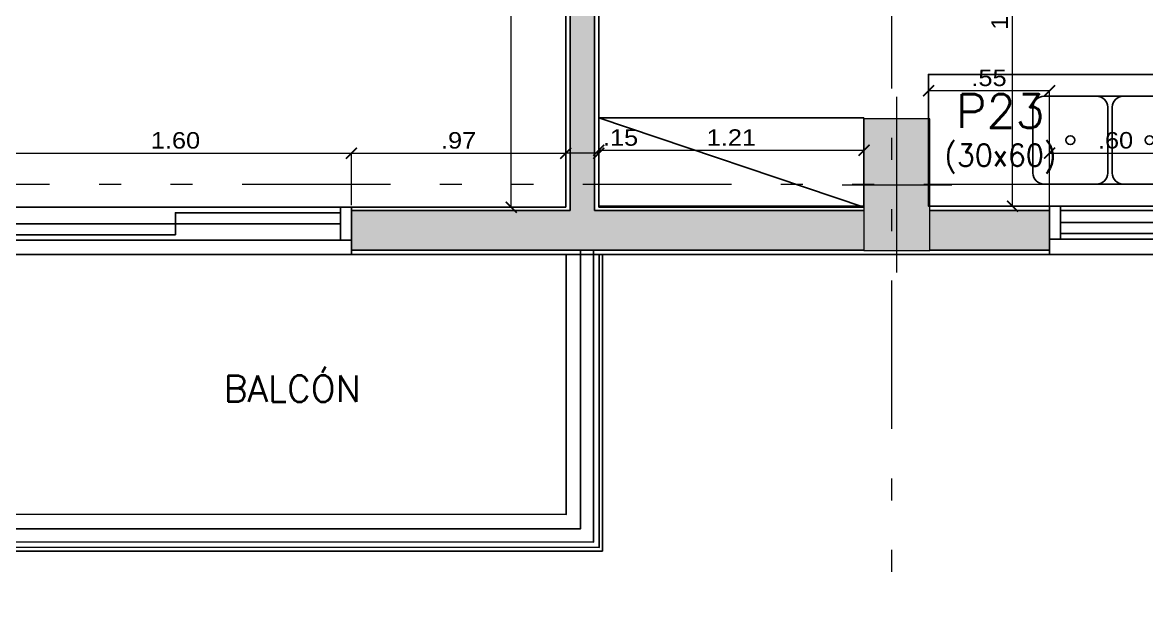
# Model space of a CAD drawing. Header units: metres. Extents: x 219 to 707, y -561 to -17.
# Drawn here: x 342.57 to 347.68, y -235.94 to -233.29 of the extents above; entities that cross this region are included whole.
import ezdxf
from ezdxf.enums import TextEntityAlignment as Align

# ---------------------------------------------------------------- set-up
doc = ezdxf.new("R2010")
doc.units = ezdxf.units.M
doc.linetypes.add('CYPE_RAYAPUNTOPUNTO', pattern=[0.45, 0.225, -0.075, 0, -0.075, 0, -0.075])
for name, color, linetype in [('A-Aberturas', 2, 'Continuous'), ('A-Balcon', 1, 'Continuous'), ('A-Equipamiento fijo', 253, 'Continuous'), ('A-Muros', 4, 'Continuous'), ('A-Revoques', 1, 'Continuous'), ('A-Texto', 3, 'Continuous'), ('Dr Ejes en bloque', 4, 'Continuous'), ('TCOTA', 1, 'Continuous')]:
    doc.layers.add(name, color=color, linetype=linetype)
for name, color, linetype, lineweight in [('COTAS_REPLANTEO', 7, 'CYPE_RAYAPUNTOPUNTO', 0), ('PILAR_DIM', 253, 'Continuous', 0), ('PILAR_EJES', 1, 'Continuous', 0), ('PILAR_HORMIGON', 5, 'Continuous', 20), ('PILAR_REF', 253, 'Continuous', 0)]:
    doc.layers.add(name, color=color, linetype=linetype, lineweight=lineweight)
doc.layers.add('M3- Muro Hueco 15', color=113, linetype='Continuous', transparency=0.7)
doc.layers.add('M4-Muro Hueco 22', color=42, linetype='Continuous', transparency=0.5)
doc.styles.add('1-50', font='arial.ttf', dxfattribs={"width": 1.1, "height": 0.075})
doc.styles.add('CYPETXT', font='romans', dxfattribs={"height": 0.2})
doc.styles.add('T12', font='romans.shx', dxfattribs={"height": 0.12})
doc.dimstyles.new('1-50', dxfattribs={"dimscale": 0, "dimtxt": 0.075, "dimasz": 0.05, "dimexe": 0, "dimexo": 0.025, "dimgap": 0.02, "dimtad": 1, "dimzin": 4, "dimdsep": 46, "dimtxsty": '1-50', "dimblk": 'ARCHTICK', "dimcen": 0.09, "dimclrd": 256, "dimclre": 8, "dimclrt": 2, "dimadec": 0, "dimazin": 3, "dimtfac": 1, "dimtofl": 0, "dimtmove": 2, "dimatfit": 3, "dimldrblk": 'OPEN90', "dimfxl": 1, "dimtolj": 1, "dimtzin": 0, "dimlwd": 18, "dimlwe": 18, "dimarcsym": 0})

# ---------------------------------------------------------------- blocks, each defined once
blk = doc.blocks.new('A$Ce7407af1')
for points in [[(-0.55, 0.15), (-0.55, 0), (-0.6, 0), (-0.6, 0.15), (-0.55, 0.15)], [(0, 0.15), (0, 0), (-0.05, 0), (-0.05, 0.15), (0, 0.15)]]:
    blk.add_lwpolyline(points)
for points in [[(-0.55, 0.15), (-0.55, 0), (-0.05, 0), (-0.05, 0.15)], [(-0.55, 0.025), (-0.05, 0.025), (-0.05, 0.075), (-0.55, 0.075)]]:
    blk.add_lwpolyline(points, close=True)
blk = doc.blocks.new('Lpd')
at = {"linetype": 'Continuous'}
for p, q in [((-0.06, 0.2), (-0.3, 0.2)), ((0.06, 0.2), (-0.06, 0.2)), ((0.3, 0.2), (0.06, 0.2)), ((-0.35, 0.15), (-0.35, -0.15)), ((-0.01, 0.15), (-0.01, -0.15)), ((0.01, 0.15), (0.01, -0.15)), ((0.35, -0.15), (0.35, 0.15)), ((-0.3, -0.2), (-0.06, -0.2)), ((0.06, -0.2), (-0.06, -0.2)), ((0.06, -0.2), (0.3, -0.2))]:
    blk.add_line(p, q, dxfattribs=at)
for centre in [(-0.18, 0), (0.18, 0)]:
    blk.add_circle(centre, 0.02)
for centre, start, end in [((-0.3, 0.15), 90, 180), ((-0.06, 0.15), 0, 90), ((0.06, 0.15), 90, 180), ((0.3, 0.15), 0, 90), ((-0.3, -0.15), 180, 270), ((-0.06, -0.15), 270, 0), ((0.06, -0.15), 180, 270), ((0.3, -0.15), 270, 0)]:
    blk.add_arc(centre, 0.05, start, end, dxfattribs=at)
blk.add_point((0, 0))
blk = doc.blocks.new('A$Cdcc540ea')
for points in [[(-0.15, -0.1), (0, -0.1), (0, -0.15), (-0.15, -0.15), (-0.15, -0.1)], [(-0.15, -1.65), (0, -1.65), (0, -1.7), (-0.15, -1.7), (-0.15, -1.65)]]:
    blk.add_lwpolyline(points)
at = {"color": 1}
blk.add_lwpolyline([(-0.15, -1.65), (0, -1.65), (0, -0.15), (-0.15, -0.15)], close=True, dxfattribs=at)
for points in [[(-0.075, -0.9), (-0.075, -0.15), (-0.125, -0.15), (-0.125, -0.9)], [(-0.025, -1.65), (-0.025, -0.9), (-0.075, -0.9), (-0.075, -1.65)]]:
    blk.add_lwpolyline(points, close=True)
blk = doc.blocks.new('_ArchTick')
at = {"color": 0, "linetype": 'ByBlock', "const_width": 0.15}
blk.add_lwpolyline([(-0.5, -0.5), (0.5, 0.5)], dxfattribs=at)
blk = doc.blocks.new('*D571')
at = {"layer": 'Defpoints', "color": 0, "transparency": 16777216}
for p in [(347.8384, -233.8827), (347.2384, -234.1438), (347.8384, -234.1438)]:
    blk.add_point(p, dxfattribs=at)
at = {"layer": 'TCOTA', "color": 8, "lineweight": 18, "transparency": 16777216}
for p, q in [((347.2384, -234.1188), (347.2384, -233.8827)), ((347.8384, -234.1188), (347.8384, -233.8827))]:
    blk.add_line(p, q, dxfattribs=at)
at = {"layer": 'TCOTA', "lineweight": 18, "transparency": 16777216}
blk.add_line((347.2384, -233.8827), (347.8384, -233.8827), dxfattribs=at)
at = {"layer": 'TCOTA', "lineweight": 18, "transparency": 16777216, "xscale": 0.05, "yscale": 0.05, "zscale": 0.05, "rotation": 180}
blk.add_blockref('_ArchTick', (347.2384, -233.8827), dxfattribs=at)
at = {"layer": 'TCOTA', "lineweight": 18, "transparency": 16777216, "xscale": 0.05, "yscale": 0.05, "zscale": 0.05}
blk.add_blockref('_ArchTick', (347.8384, -233.8827), dxfattribs=at)
at = {"layer": 'TCOTA', "color": 2, "transparency": 16777216, "insert": (347.5384, -233.8244), "char_height": 0.075, "attachment_point": 5, "style": '1-50'}
blk.add_mtext('\\A1;.60', dxfattribs=at)
blk = doc.blocks.new('_Open90')
at = {"color": 0, "linetype": 'ByBlock', "lineweight": -2}
for p, q in [((0, 0), (-1, 0)), ((-0.5, 0.5), (0, 0)), ((0, 0), (-0.5, -0.5))]:
    blk.add_line(p, q, dxfattribs=at)
blk = doc.blocks.new('*D689')
at = {"layer": 'Defpoints', "color": 0, "transparency": 16777216}
for p in [(346.6876, -233.5984), (346.6876, -233.8595), (347.2384, -234.1438)]:
    blk.add_point(p, dxfattribs=at)
at = {"layer": 'TCOTA', "color": 8, "lineweight": 18, "transparency": 16777216}
for p, q in [((346.6876, -233.8345), (346.6876, -233.5984)), ((347.2384, -234.1188), (347.2384, -233.5984))]:
    blk.add_line(p, q, dxfattribs=at)
at = {"layer": 'TCOTA', "lineweight": 18, "transparency": 16777216}
blk.add_line((347.2384, -233.5984), (346.6876, -233.5984), dxfattribs=at)
at = {"layer": 'TCOTA', "lineweight": 18, "transparency": 16777216, "xscale": 0.05, "yscale": 0.05, "zscale": 0.05, "rotation": 180}
blk.add_blockref('_ArchTick', (346.6876, -233.5984), dxfattribs=at)
at = {"layer": 'TCOTA', "lineweight": 18, "transparency": 16777216, "xscale": 0.05, "yscale": 0.05, "zscale": 0.05}
blk.add_blockref('_ArchTick', (347.2384, -233.5984), dxfattribs=at)
at = {"layer": 'TCOTA', "color": 2, "transparency": 16777216, "insert": (346.963, -233.5402), "char_height": 0.075, "attachment_point": 5, "style": '1-50'}
blk.add_mtext('\\A1;.55', dxfattribs=at)
blk = doc.blocks.new('*D572')
at = {"layer": 'Defpoints', "color": 0, "transparency": 16777216}
for p in [(345.1883, -233.8687), (346.3945, -233.8691), (346.3945, -233.8827)]:
    blk.add_point(p, dxfattribs=at)
at = {"layer": 'TCOTA', "color": 8, "lineweight": 18, "transparency": 16777216}
for p, q in [((345.1883, -233.8937), (345.1883, -233.8691)), ((346.3945, -233.8577), (346.3945, -233.8691))]:
    blk.add_line(p, q, dxfattribs=at)
at = {"layer": 'TCOTA', "lineweight": 18, "transparency": 16777216}
blk.add_line((345.1883, -233.8691), (346.3945, -233.8691), dxfattribs=at)
at = {"layer": 'TCOTA', "lineweight": 18, "transparency": 16777216, "xscale": 0.05, "yscale": 0.05, "zscale": 0.05, "rotation": 180}
blk.add_blockref('_ArchTick', (345.1883, -233.8691), dxfattribs=at)
at = {"layer": 'TCOTA', "lineweight": 18, "transparency": 16777216, "xscale": 0.05, "yscale": 0.05, "zscale": 0.05}
blk.add_blockref('_ArchTick', (346.3945, -233.8691), dxfattribs=at)
at = {"layer": 'TCOTA', "color": 2, "transparency": 16777216, "insert": (345.7914, -233.8114), "char_height": 0.075, "attachment_point": 5, "style": '1-50'}
blk.add_mtext('\\A1;1.21', dxfattribs=at)
blk = doc.blocks.new('*D573')
at = {"layer": 'Defpoints', "color": 0, "transparency": 16777216}
for p in [(345.0383, -233.869), (345.0383, -233.8831), (345.1883, -233.8831)]:
    blk.add_point(p, dxfattribs=at)
at = {"layer": 'TCOTA', "color": 8, "lineweight": 18, "transparency": 16777216}
for p, q in [((345.0383, -233.894), (345.0383, -233.8831)), ((345.1883, -233.8581), (345.1883, -233.8831))]:
    blk.add_line(p, q, dxfattribs=at)
at = {"layer": 'TCOTA', "lineweight": 18, "transparency": 16777216}
blk.add_line((345.1883, -233.8831), (345.0383, -233.8831), dxfattribs=at)
at = {"layer": 'TCOTA', "lineweight": 18, "transparency": 16777216, "xscale": 0.05, "yscale": 0.05, "zscale": 0.05, "rotation": 180}
blk.add_blockref('_ArchTick', (345.0383, -233.8831), dxfattribs=at)
at = {"layer": 'TCOTA', "lineweight": 18, "transparency": 16777216, "xscale": 0.05, "yscale": 0.05, "zscale": 0.05}
blk.add_blockref('_ArchTick', (345.1883, -233.8831), dxfattribs=at)
at = {"layer": 'TCOTA', "color": 2, "transparency": 16777216, "insert": (345.2875, -233.8117), "char_height": 0.075, "attachment_point": 5, "style": '1-50'}
blk.add_mtext('\\A1;.15', dxfattribs=at)
blk = doc.blocks.new('*D574')
at = {"layer": 'Defpoints', "color": 0, "transparency": 16777216}
for p in [(345.0383, -233.8831), (344.0634, -234.1288), (345.0383, -234.1288)]:
    blk.add_point(p, dxfattribs=at)
at = {"layer": 'TCOTA', "color": 8, "lineweight": 18, "transparency": 16777216}
for p, q in [((344.0634, -234.1038), (344.0634, -233.8831)), ((345.0383, -234.1038), (345.0383, -233.8831))]:
    blk.add_line(p, q, dxfattribs=at)
at = {"layer": 'TCOTA', "lineweight": 18, "transparency": 16777216}
blk.add_line((344.0634, -233.8831), (345.0383, -233.8831), dxfattribs=at)
at = {"layer": 'TCOTA', "lineweight": 18, "transparency": 16777216, "xscale": 0.05, "yscale": 0.05, "zscale": 0.05, "rotation": 180}
blk.add_blockref('_ArchTick', (344.0634, -233.8831), dxfattribs=at)
at = {"layer": 'TCOTA', "lineweight": 18, "transparency": 16777216, "xscale": 0.05, "yscale": 0.05, "zscale": 0.05}
blk.add_blockref('_ArchTick', (345.0383, -233.8831), dxfattribs=at)
at = {"layer": 'TCOTA', "color": 2, "transparency": 16777216, "insert": (344.5509, -233.8248), "char_height": 0.075, "attachment_point": 5, "style": '1-50'}
blk.add_mtext('\\A1;.97', dxfattribs=at)
blk = doc.blocks.new('*D575')
at = {"layer": 'Defpoints', "color": 0, "transparency": 16777216}
for p in [(344.0634, -233.8831), (342.4634, -234.1288), (344.0634, -234.1438)]:
    blk.add_point(p, dxfattribs=at)
at = {"layer": 'TCOTA', "color": 8, "lineweight": 18, "transparency": 16777216}
for p, q in [((342.4634, -234.1038), (342.4634, -233.8831)), ((344.0634, -234.1188), (344.0634, -233.8831))]:
    blk.add_line(p, q, dxfattribs=at)
at = {"layer": 'TCOTA', "lineweight": 18, "transparency": 16777216}
blk.add_line((342.4634, -233.8831), (344.0634, -233.8831), dxfattribs=at)
at = {"layer": 'TCOTA', "lineweight": 18, "transparency": 16777216, "xscale": 0.05, "yscale": 0.05, "zscale": 0.05, "rotation": 180}
blk.add_blockref('_ArchTick', (342.4634, -233.8831), dxfattribs=at)
at = {"layer": 'TCOTA', "lineweight": 18, "transparency": 16777216, "xscale": 0.05, "yscale": 0.05, "zscale": 0.05}
blk.add_blockref('_ArchTick', (344.0634, -233.8831), dxfattribs=at)
at = {"layer": 'TCOTA', "color": 2, "transparency": 16777216, "insert": (343.2634, -233.8248), "char_height": 0.075, "attachment_point": 5, "style": '1-50'}
blk.add_mtext('\\A1;1.60', dxfattribs=at)
blk = doc.blocks.new('*D584')
at = {"layer": 'Defpoints', "color": 0, "transparency": 16777216}
for p in [(346.886, -232.2941), (347.0704, -232.2941), (346.9706, -234.1238)]:
    blk.add_point(p, dxfattribs=at)
at = {"layer": 'TCOTA', "color": 8, "lineweight": 18, "transparency": 16777216}
for p, q in [((346.911, -232.2941), (347.0704, -232.2941)), ((346.9956, -234.1238), (347.0704, -234.1238))]:
    blk.add_line(p, q, dxfattribs=at)
at = {"layer": 'TCOTA', "lineweight": 18, "transparency": 16777216}
blk.add_line((347.0704, -234.1238), (347.0704, -232.2941), dxfattribs=at)
at = {"layer": 'TCOTA', "lineweight": 18, "transparency": 16777216, "xscale": 0.05, "yscale": 0.05, "zscale": 0.05}
for p, rotation in [((347.0704, -232.2941), 90), ((347.0704, -234.1238), 270)]:
    blk.add_blockref('_ArchTick', p, dxfattribs=dict(at, rotation=rotation))
at = {"layer": 'TCOTA', "color": 2, "transparency": 16777216, "insert": (347.0121, -233.209), "char_height": 0.075, "attachment_point": 5, "rotation": 90, "style": '1-50'}
blk.add_mtext('\\A1;1.83', dxfattribs=at)
blk = doc.blocks.new('*D508')
at = {"layer": 'Defpoints', "color": 0, "transparency": 16777216}
for p in [(344.7898, -230.0459), (345.0383, -230.0459), (345.0383, -234.1288)]:
    blk.add_point(p, dxfattribs=at)
at = {"layer": 'TCOTA', "color": 8, "lineweight": 18, "transparency": 16777216}
for p, q in [((345.0133, -230.0459), (344.7898, -230.0459)), ((345.0133, -234.1288), (344.7898, -234.1288))]:
    blk.add_line(p, q, dxfattribs=at)
at = {"layer": 'TCOTA', "lineweight": 18, "transparency": 16777216}
blk.add_line((344.7898, -234.1288), (344.7898, -230.0459), dxfattribs=at)
at = {"layer": 'TCOTA', "lineweight": 18, "transparency": 16777216, "xscale": 0.05, "yscale": 0.05, "zscale": 0.05}
for p, rotation in [((344.7898, -230.0459), 90), ((344.7898, -234.1288), 270)]:
    blk.add_blockref('_ArchTick', p, dxfattribs=dict(at, rotation=rotation))
at = {"layer": 'TCOTA', "color": 2, "transparency": 16777216, "insert": (344.7315, -232.0873), "char_height": 0.075, "attachment_point": 5, "rotation": 90, "style": '1-50'}
blk.add_mtext('\\A1;4.08', dxfattribs=at)
blk = doc.blocks.new('Ejes del pilar')
at = {"layer": 'PILAR_EJES'}
for p, q in [((0, -0.5), (0, 0.5)), ((-0.5, 0), (0.5, 0))]:
    blk.add_line(p, q, dxfattribs=at)
blk = doc.blocks.new('A$Ccec89f46')
at = {"transparency": 33554559}
h = blk.add_hatch(color=253, dxfattribs=at)
h.paths.add_polyline_path([(-17.7008, -9.9381), (-17.0008, -9.9381), (-17.0008, -9.6381), (-17.7008, -9.6381)])
h.paths.add_polyline_path([(-17.2011, -13.9003), (-16.9011, -13.9003), (-16.9011, -13.3003), (-17.2011, -13.3003)])
h.paths.add_polyline_path([(-12.0511, -13.9003), (-11.7511, -13.9003), (-11.7511, -13.3003), (-12.0511, -13.3003)])
h.paths.add_polyline_path([(-12.0508, -10.4381), (-11.7508, -10.4381), (-11.7508, -9.6381), (-12.0508, -9.6381)])
h.paths.add_polyline_path([(-6.8008, -10.3381), (-6.4508, -10.3381), (-6.4508, -9.6381), (-6.8008, -9.6381)])
h.paths.add_polyline_path([(-6.802, -13.9003), (-6.502, -13.9003), (-6.502, -13.3003), (-6.802, -13.3003)])
h.paths.add_polyline_path([(-3.7511, -13.9003), (-3.4511, -13.9003), (-3.4511, -13.2003), (-3.7511, -13.2003)])
h.paths.add_polyline_path([(-3.7508, -10.3381), (-3.4508, -10.3381), (-3.4508, -9.6381), (-3.7508, -9.6381)])
h.paths.add_polyline_path([(0.9002, -13.9003), (1.6002, -13.9003), (1.6002, -13.6003), (0.9002, -13.6003)])
h.paths.add_polyline_path([(6.3, -13.9003), (6.6, -13.9003), (6.6, -13.3003), (6.3, -13.3003)])
h.paths.add_polyline_path([(6.3, -10.3381), (6.6, -10.3381), (6.6, -9.6381), (6.3, -9.6381)])
h.paths.add_polyline_path([(6.2997, -3.5519), (6.5997, -3.5519), (6.5997, -2.8519), (6.2997, -2.8519)])
h.paths.add_polyline_path([(-0.3503, -4.0492), (-0.0503, -4.0492), (-0.0503, -3.3492), (-0.3503, -3.3492)])
h.paths.add_polyline_path([(-3.1503, -4.05), (-2.8503, -4.05), (-2.8503, -3.35), (-3.1503, -3.35)])
h.paths.add_polyline_path([(-7.3003, -3.6492), (-6.6003, -3.6492), (-6.6003, -3.3492), (-7.3003, -3.3492)])
h.paths.add_polyline_path([(-12.0503, -3.6492), (-11.3503, -3.6492), (-11.3503, -3.3492), (-12.0503, -3.3492)])
at = {"layer": 'PILAR_HORMIGON'}
blk.add_lwpolyline([(-12.0511, -13.9003), (-11.7511, -13.9003), (-11.7511, -13.3003), (-12.0511, -13.3003), (-12.0511, -13.9003)], close=True, dxfattribs=at)
blk.add_lwpolyline([(-12.0511, -13.9003), (-11.7511, -13.9003), (-11.7511, -13.3003), (-12.0511, -13.3003), (-12.0511, -13.9003)], close=True, dxfattribs=at)
at = {"layer": 'PILAR_EJES', "xscale": 0.5, "yscale": 0.8}
blk.add_blockref('Ejes del pilar', (-11.9011, -13.6003), dxfattribs=at)
blk.add_blockref('Ejes del pilar', (-11.9011, -13.6003), dxfattribs=at)
at = {"layer": 'PILAR_DIM', "lineweight": 0, "style": 'CYPETXT', "width": 0.882521}
blk.add_text('(30x60)', height=0.1, dxfattribs=at).set_placement((-11.6852, -13.516), (-11.1767, -13.516), align=Align.FIT)
blk.add_text('(30x60)', height=0.1, dxfattribs=at).set_placement((-11.6852, -13.516), (-11.1767, -13.516), align=Align.FIT)
at = {"layer": 'PILAR_REF', "style": 'CYPETXT', "width": 0.951021}
blk.add_text('P23', height=0.15333, dxfattribs=at).set_placement((-11.6323, -13.3418), (-11.2296, -13.3418), align=Align.FIT)
blk.add_text('P23', height=0.15333, dxfattribs=at).set_placement((-11.6323, -13.3418), (-11.2296, -13.3418), align=Align.FIT)
blk = doc.blocks.new('DSADADASDAS')
at = {"layer": 'COTAS_REPLANTEO', "ltscale": 3}
for p, q in [((120.8027, 125.9327, -0.525), (120.8027, 146.4778, -0.525)), ((110.0984, 130.1466, -0.525), (141.6696, 130.1466, -0.525))]:
    blk.add_line(p, q, dxfattribs=at)

msp = doc.modelspace()

# ---------------------------------------------------------------- hatches: boundary and pattern name
at = {"layer": 'M3- Muro Hueco 15', "transparency": 33554687}
h = msp.add_hatch(color=256, dxfattribs=at)
h.dxf.hatch_style = 1
h.paths.add_polyline_path([(346.0398, -230.2618), (345.9598, -230.2618), (345.9527, -230.8493), (346.3876, -230.849), (346.395, -230.754), (346.0402, -230.7543)])
h.paths.add_polyline_path([(345.1683, -230.1759), (345.9451, -230.1759), (345.9451, -230.0659), (345.0583, -230.0659), (345.0583, -234.1438), (345.1683, -234.1438)])
at = {"layer": 'M4-Muro Hueco 22', "transparency": 33554687}
h = msp.add_hatch(color=256, dxfattribs=at)
h.dxf.hatch_style = 1
h.paths.add_polyline_path([(341.5445, -234.1438), (341.5445, -234.3238), (342.4634, -234.3238), (342.4634, -234.1438)])
h.paths.add_polyline_path([(346.3945, -234.3238), (346.3945, -234.2038), (346.3945, -234.1438), (344.8298, -234.1438), (344.7098, -234.1438), (344.0634, -234.1438), (344.0634, -234.3238)])
h = msp.add_hatch(color=256, dxfattribs=at)
h.dxf.hatch_style = 1
h.paths.add_polyline_path([(346.6945, -234.3238), (347.2384, -234.3238), (347.2384, -234.1438), (346.6945, -234.1438)])

# ---------------------------------------------------------------- linework, layer by layer
at = {"layer": 'A-Aberturas', "color": 252}
for p, q in [((342.4634, -234.3438), (344.0634, -234.3438)), ((347.2384, -234.3438), (347.8384, -234.3438))]:
    msp.add_line(p, q, dxfattribs=at)
at = {"layer": 'A-Balcon'}
for points in [[(341.2608, -234.3238), (341.2608, -235.6521), (345.1646, -235.6529), (345.1646, -234.3239)], [(341.3208, -234.3238), (341.3208, -235.5921), (345.1046, -235.5929), (345.1046, -234.3239)]]:
    msp.add_lwpolyline(points, dxfattribs=at)
at = {"layer": 'A-Balcon', "transparency": 33554687}
for points in [[(345.1895, -234.3438, 0), (345.1895, -235.6775, 0), (341.2456, -235.6754, 0), (341.2456, -234.3438, 0)], [(345.0395, -234.3438, 0), (345.0395, -235.5275, 0), (341.3956, -235.5254, 0), (341.3945, -234.3438, 0)]]:
    msp.add_polyline3d(points, dxfattribs=at)
at = {"layer": 'A-Equipamiento fijo', "transparency": 33554687}
msp.add_line((345.1883, -233.7222), (346.3945, -234.1288), dxfattribs=at)
for points in [[(348.0384, -231.6212), (348.0384, -233.5238), (346.6872, -233.5238), (346.688, -234.1245), (348.6384, -234.1243), (348.6384, -231.6212)], [(346.3945, -233.7222), (345.1883, -233.7222), (345.1883, -234.1238), (346.3945, -234.1238)]]:
    msp.add_lwpolyline(points, close=True, dxfattribs=at)
at = {"layer": 'A-Muros', "transparency": 33554687}
for p, q in [((345.0583, -230.0659), (345.0583, -234.1438)), ((345.1683, -232.2745), (345.1683, -234.1438)), ((344.0634, -234.1438), (345.0583, -234.1438)), ((345.1683, -234.1438), (346.3945, -234.1438)), ((346.6945, -234.1438), (347.2384, -234.1438)), ((347.2884, -234.1438), (347.7884, -234.1438)), ((344.0634, -234.3238), (346.3945, -234.3238))]:
    msp.add_line(p, q, dxfattribs=at)
at = {"layer": 'A-Muros'}
for p, q in [((344.0634, -234.3238), (344.0634, -234.1438)), ((347.2384, -234.1438), (347.2384, -234.3238)), ((346.6945, -234.3238), (347.2384, -234.3238))]:
    msp.add_line(p, q, dxfattribs=at)
at = {"layer": 'A-Revoques', "transparency": 33554687}
for p, q in [((345.0383, -234.1288), (345.0383, -230.0459)), ((346.3945, -233.7222), (346.3945, -234.1288)), ((345.0383, -234.1288), (344.0634, -234.1288)), ((344.0634, -234.1288), (344.0634, -234.3438)), ((346.3945, -234.1288), (345.1883, -234.1288)), ((347.2384, -234.1238), (346.6945, -234.1238)), ((344.0634, -234.3438), (347.2384, -234.3438)), ((347.2384, -234.3238), (347.2384, -234.3438))]:
    msp.add_line(p, q, dxfattribs=at)
at = {"layer": 'A-Revoques'}
for p, q in [((345.1883, -234.1288), (345.1883, -232.2945)), ((345.2046, -235.6939), (345.2046, -234.3454)), ((341.2208, -235.6939), (345.2046, -235.6939))]:
    msp.add_line(p, q, dxfattribs=at)
at = {"layer": 'TCOTA'}
for p, q in [((347.2384, -234.1744), (347.2384, -234.1438)), ((347.2384, -234.1438), (347.2384, -234.3238))]:
    msp.add_line(p, q, dxfattribs=at)

# ---------------------------------------------------------------- block references
msp.add_blockref('A$Ccec89f46', (358.4456, -220.426))
at = {"layer": 'A-Aberturas', "transparency": 33554687, "rotation": 270}
msp.add_blockref('A$Cdcc540ea', (344.1634, -234.2788), dxfattribs=at)
at = {"layer": 'A-Aberturas', "transparency": 33554687}
msp.add_blockref('A$Ce7407af1', (347.8384, -234.2738), dxfattribs=at)
at = {"layer": 'A-Equipamiento fijo', "transparency": 33554687, "xscale": -1, "rotation": 180}
msp.add_blockref('Lpd', (347.513, -233.8232), dxfattribs=at)
at = {"layer": 'Dr Ejes en bloque'}
msp.add_blockref('DSADADASDAS', (225.7179, -364.1705, 0.525), dxfattribs=at)

# ---------------------------------------------------------------- texts
at = {"layer": 'A-Texto', "transparency": 33554687, "style": 'T12'}
msp.add_text('BALCÓN', height=0.12, dxfattribs=at).set_placement((343.4828, -235.0144))

# ---------------------------------------------------------------- dimensions: what is measured, and where the dimension line sits
at = {"layer": 'TCOTA'}
for base, p1, p2, picture, middle in [((344.7898, -230.0459), (345.0383, -234.1288), (345.0383, -230.0459), '*D508', (344.7315, -232.0873)), ((347.0704, -232.2941), (346.9706, -234.1238), (346.886, -232.2941), '*D584', (347.0121, -233.209))]:
    dim = msp.add_linear_dim(base=base, p1=p1, p2=p2, angle=90, dimstyle='1-50', override={"dimscale": 1}, dxfattribs=at)
    dim.commit()
    dim.dimension.update_dxf_attribs({"geometry": picture, "text_midpoint": middle})
for base, p1, p2, picture, middle in [((346.6876, -233.5984), (347.2384, -234.1438), (346.6876, -233.8595), '*D689', (346.963, -233.5402)), ((344.0634, -233.8831), (342.4634, -234.1288), (344.0634, -234.1438), '*D575', (343.2634, -233.8248)), ((345.0383, -233.8831), (344.0634, -234.1288), (345.0383, -234.1288), '*D574', (344.5509, -233.8248)), ((346.3945, -233.8691), (345.1883, -233.8687), (346.3945, -233.8827), '*D572', (345.7914, -233.8114)), ((347.8384, -233.8827), (347.2384, -234.1438), (347.8384, -234.1438), '*D571', (347.5384, -233.8244))]:
    dim = msp.add_linear_dim(base=base, p1=p1, p2=p2, dimstyle='1-50', override={"dimscale": 1}, dxfattribs=at)
    dim.commit()
    dim.dimension.update_dxf_attribs({"geometry": picture, "text_midpoint": middle})
dim = msp.add_linear_dim(base=(345.0383, -233.8831), p1=(345.1883, -233.8831), p2=(345.0383, -233.869), dimstyle='1-50', override={"dimscale": 1}, dxfattribs=at)
dim.commit()
dim.dimension.update_dxf_attribs({"geometry": '*D573', "text_midpoint": (345.2875, -233.8117), "dimtype": 160})

doc.saveas('drawing.dxf')
